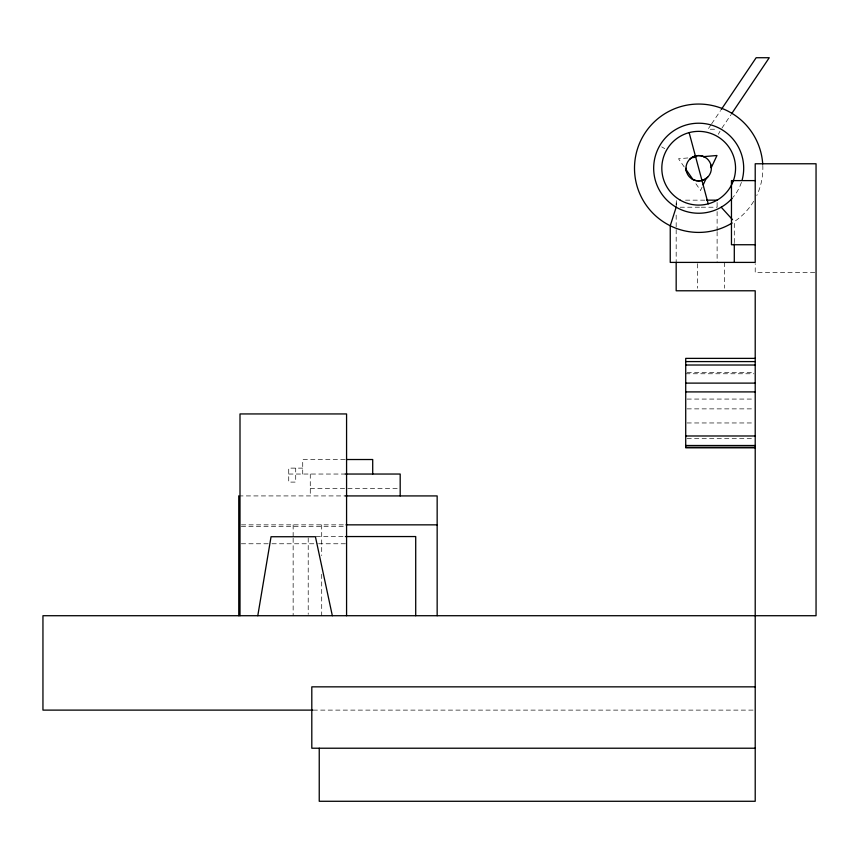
<?xml version="1.0" encoding="UTF-8"?>
<svg xmlns="http://www.w3.org/2000/svg" width="859" height="859" viewBox="0 0 859 859"><rect width="100%" height="100%" fill="white"/><g stroke="black" fill="none" stroke-linecap="round" stroke-linejoin="round"><path stroke-width="0.64" stroke-dasharray="4.29 3.22" d="M676.173 207.212L676.355 200.158L676.173 204.861M702.114 187.112L700.557 190.43L695.21 182.752M718.285 134.283L720.025 131.255M710.908 124.909L707.988 129.237L717.201 129.237M711.649 123.803L720.551 110.586M721.925 128.141L730.805 114.934M687.834 157.959L678.513 158.754L685.503 168.793M685.514 200.158L705.282 200.158M680.135 207.212L699.945 207.212M701.266 207.212L717.115 207.212M814.729 272.614L755.211 272.614L755.211 263.681M687.05 372.581L753.869 372.581M685.718 373.762L753.869 373.762M687.05 399.07L753.869 399.07M687.05 408.873L753.869 408.873M687.05 422.961L753.869 422.961M687.05 438.691L753.869 438.691M344.974 459.522L302.722 459.522L302.722 474.039M302.722 468.123L288.731 468.123L288.731 482.103L295.721 482.103L295.721 468.123M288.731 474.039L345.157 474.039M310.271 488.556L398.844 488.556M238.77 495.922L345.157 495.922M241.443 524.849L344.663 524.849M241.336 526.309L346.574 526.309M316.166 536.553L344.04 536.553M241.336 543.768L270.639 543.768M271.97 543.768L317.272 543.768M318.603 543.768L346.574 543.768M313.148 710.114L753.869 710.114M661.709 146.878L664.737 148.628M734.295 242.667L734.295 221.622A64.189 64.189 0 0 0 753.751 201.189M724.32 262.403L724.32 288.194M717.115 202.509L717.115 207.653M717.115 211.582L717.115 230.62M717.115 231.64L717.115 262.403M697.562 263.692L697.562 288.194M676.173 215.104L676.173 228.236M676.173 229.557L676.173 262.403M321.706 524.849L321.706 555.59M321.706 574.295L321.706 615.72M310.271 474.039L310.271 495.922M308.209 537.895L308.209 614.378M293.144 524.849L293.144 536.875M293.144 538.217L293.144 615.72M741.414 182.376A45.022 45.022 0 0 1 733.156 197.173M762.803 165.357A64.189 64.189 0 0 1 756.779 195.508"/><path stroke-width="1.29" d="M257.786 615.72L271.047 536.735L315.425 536.735L332.336 615.72M676.173 207.212L670.245 225.767L670.245 262.403L755.211 262.403L755.211 163.768L816.05 163.768L816.05 615.72L42.95 615.72L42.95 710.114L312.558 710.114M703.156 184.9L706.281 178.253M711.284 167.602L716.975 155.5L703.564 156.639M721.292 109.49L756.156 57.725L769.256 57.725L731.546 113.839M689.713 159.259C693.696 155.307 700.149 154.459 705.024 157.24M707.655 177.201C703.661 181.142 697.207 182.001 692.333 179.22A12.692 12.692 0 0 1 692.333 157.24A12.692 12.692 0 0 1 711.37 168.224A12.692 12.692 0 0 1 692.333 179.22M691.828 157.627L695.747 157.294M755.211 180.605L731.46 180.605L731.46 244.74L755.211 244.74M706.581 200.158L717.115 200.158M755.211 358.375L685.718 358.375L685.718 447.818L755.211 447.818M685.718 361.585L755.211 361.585M685.718 365.021L755.211 365.021M685.718 383.114L755.211 383.114M685.718 391.908L755.211 391.908M685.718 435.985L755.211 435.985M685.718 445.51L755.211 445.51M685.718 447.314L755.211 447.314M346.295 459.522L372.709 459.522L372.709 474.039M345.157 474.039L400.187 474.039L400.187 495.922M345.157 495.922L437.156 495.922L437.156 615.72M346.005 524.849L437.156 524.849M345.372 536.553L415.713 536.553L415.713 615.72M755.211 686.846L311.806 686.846L311.806 748.221L755.211 748.221M721.195 207.212L732.544 219.7M686.201 169.792L692.923 179.456M689.133 132.619L708.224 203.841M710.941 164.949L711.37 168.224M685.987 168.224L686.427 171.51M734.295 243.988L734.295 262.403M676.173 262.403L676.173 290.782L755.211 290.782L755.211 801.275L319.237 801.275L319.237 748.221M346.574 615.72L346.574 413.941L240.005 413.941L240.005 615.72M238.77 495.922L238.77 615.72M732.298 198.171A45.022 45.022 0 0 1 658.649 188.819A45.022 45.022 0 0 1 693.889 123.471A45.022 45.022 0 0 1 742.165 179.885M732.136 223.007A64.189 64.189 0 0 1 639.246 192.459A64.189 64.189 0 0 1 684.312 105.678A64.189 64.189 0 0 1 762.728 164.08M680.242 200.158A36.873 36.873 0 0 0 735.551 168.224A36.873 36.873 0 0 0 680.242 136.302A36.873 36.873 0 0 0 680.242 200.158"/></g></svg>
